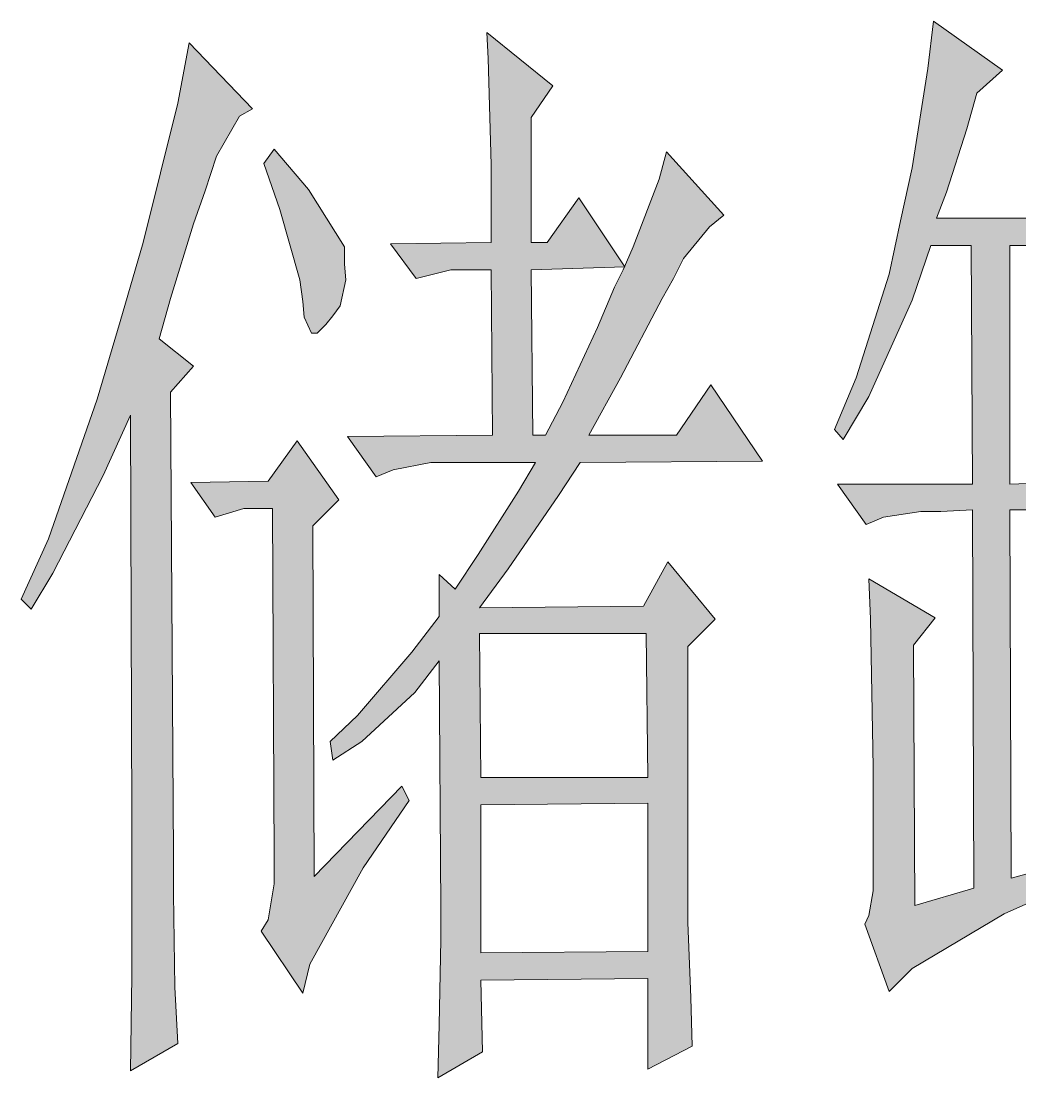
# Model space of a CAD drawing. Header units: millimetres. Extents: x -4415 to 173792, y -78716 to 47289.
# Drawn here: x 43882 to 44629, y 4203 to 4992 of the extents above; entities that cross this region are included whole.
import ezdxf

# ---------------------------------------------------------------- set-up
doc = ezdxf.new("R2010")
doc.units = ezdxf.units.MM

msp = doc.modelspace()

# ---------------------------------------------------------------- hatches: boundary and pattern name
h = msp.add_hatch(color=0)
h.dxf.hatch_style = 2
h.paths.add_polyline_path([(44669.35, 4364.75), (44668.28, 4579.45), (44713.37, 4549.39), (44697.27, 4522.56), (44697.27, 4495.72), (44697.27, 4432.38), (44697.27, 4395.88), (44697.27, 4358.31), (44699.41, 4306.78), (44700.49, 4291.76), (44669.35, 4271.36), (44669.35, 4348.65), (44616.75, 4325.03), (44548.05, 4284.24), (44530.87, 4267.06), (44512.62, 4317.52), (44515.84, 4323.96), (44519.07, 4342.21), (44519.07, 4354.02), (44519.07, 4434.53), (44516.92, 4545.1), (44515.84, 4575.16), (44565.23, 4546.17), (44549.12, 4525.78), (44550.2, 4331.47), (44594.21, 4344.36), (44593.14, 4626.69), (44569.52, 4625.61), (44554.49, 4625.61), (44526.58, 4621.32), (44513.7, 4615.95), (44492.23, 4646.01), (44593.14, 4646.01), (44592.06, 4824.21), (44562, 4824.21), (44548.05, 4783.42), (44515.84, 4711.49), (44496.52, 4679.29), (44490.08, 4686.8), (44506.18, 4725.45), (44530.87, 4802.74), (44539.46, 4842.46), (44548.05, 4882.18), (44559.86, 4956.25), (44564.15, 4991.67), (44615.68, 4955.18), (44596.36, 4938), (44588.84, 4911.16), (44573.81, 4863.93), (44566.3, 4844.61), (44641.44, 4844.61), (44665.06, 4877.88), (44700.49, 4824.21), (44621.05, 4824.21), (44621.05, 4646.01), (44654.33, 4647.08), (44680.09, 4683.58), (44717.66, 4626.69), (44621.05, 4626.69), (44622.12, 4351.87)])
h = msp.add_hatch(color=0)
h.paths.add_polyline_path([(44193.8, 4202.65), (44194.87, 4242.37), (44195.94, 4305.71), (44195.94, 4329.33), (44194.87, 4513.97), (44176.62, 4490.35), (44136.9, 4453.85), (44115.43, 4439.9), (44113.28, 4453.85), (44133.68, 4473.18), (44174.47, 4520.41), (44194.87, 4547.25), (44194.87, 4578.38), (44206.68, 4567.64), (44223.85, 4593.41), (44253.91, 4640.64), (44266.79, 4662.11), (44203.46, 4662.11), (44188.43, 4662.11), (44160.52, 4656.74), (44147.64, 4651.38), (44126.17, 4681.43), (44234.59, 4682.51), (44233.52, 4805.96), (44203.46, 4805.96), (44177.69, 4799.52), (44158.37, 4825.28), (44233.52, 4826.36), (44233.52, 4884.33), (44231.37, 4963.76), (44230.29, 4983.09), (44279.68, 4943.37), (44263.57, 4919.75), (44263.57, 4826.36), (44275.38, 4826.36), (44299, 4859.63), (44333.35, 4808.11), (44263.57, 4805.96), (44264.65, 4682.51), (44274.31, 4682.51), (44287.19, 4707.2), (44312.95, 4763.02), (44325.84, 4793.08), (44332.28, 4805.96), (44339.79, 4823.14), (44359.11, 4873.59), (44364.48, 4893.99), (44407.42, 4846.75), (44396.69, 4838.16), (44377.36, 4814.55), (44369.85, 4799.52), (44361.26, 4784.49), (44330.13, 4725.45), (44306.51, 4682.51), (44372, 4682.51), (44397.76, 4720.08), (44436.41, 4663.18), (44300.07, 4662.11), (44283.97, 4637.42), (44246.4, 4582.67), (44224.93, 4553.69), (44347.31, 4554.76), (44365.56, 4588.04), (44400.98, 4545.1), (44380.58, 4524.7), (44380.58, 4336.84), (44380.58, 4318.59), (44382.73, 4262.77), (44383.8, 4226.27), (44350.53, 4209.1), (44350.53, 4276.73), (44226, 4275.65), (44227.07, 4221.98)])
h.paths.add_polyline_path([(44226, 4406.62), (44226, 4296.05), (44350.53, 4297.12), (44350.53, 4407.69)])
h.paths.add_polyline_path([(44224.93, 4534.37), (44226, 4427.02), (44350.53, 4427.02), (44349.45, 4534.37)])
h = msp.add_hatch(color=0)
h.dxf.hatch_style = 2
h.paths.add_polyline_path([(43964.07, 4208.02), (43965.14, 4278.87), (43965.14, 4372.27), (43965.14, 4395.88), (43964.07, 4697.54), (43943.67, 4652.45), (43906.1, 4579.45), (43890, 4552.61), (43882.48, 4560.13), (43902.88, 4605.22), (43939.38, 4709.35), (43956.55, 4767.31), (43973.73, 4826.36), (43999.49, 4930.49), (44008.08, 4975.57), (44055.31, 4926.19), (44045.65, 4920.82), (44028.48, 4890.77), (44019.89, 4865), (44011.3, 4840.31), (43994.13, 4784.49), (43985.54, 4754.43), (44011.3, 4734.04), (43994.13, 4714.71), (43996.27, 4369.05), (43996.27, 4340.06), (43997.35, 4270.29), (43999.49, 4228.42)])
h = msp.add_hatch(color=0)
h.dxf.hatch_style = 2
h.paths.add_polyline_path([(44063.9, 4885.4), (44071.42, 4896.13), (44097.18, 4866.08), (44124.02, 4823.14), (44124.02, 4810.25), (44125.09, 4798.45), (44120.8, 4779.12), (44115.43, 4771.61), (44110.06, 4765.17), (44103.62, 4758.73), (44099.33, 4758.73), (44093.96, 4770.53), (44092.89, 4782.34), (44090.74, 4798.45), (44075.71, 4851.05)])
h = msp.add_hatch(color=0)
h.dxf.hatch_style = 2
h.paths.add_polyline_path([(44101.48, 4352.94), (44166.96, 4420.57), (44172.33, 4409.84), (44137.97, 4359.39), (44098.25, 4287.46), (44092.89, 4265.99), (44061.76, 4312.15), (44067.12, 4320.74), (44071.42, 4347.58), (44071.42, 4365.83), (44070.34, 4627.76), (44048.87, 4627.76), (44027.4, 4621.32), (44009.15, 4647.08), (44067.12, 4648.16), (44088.59, 4678.21), (44119.72, 4634.2), (44100.4, 4614.88)])

# ---------------------------------------------------------------- linework, layer by layer
at = {"color": 0, "lineweight": 0}
for points in [[(44669.35, 4348.65), (44616.75, 4325.03), (44548.05, 4284.24), (44530.87, 4267.06), (44512.62, 4317.52), (44515.84, 4323.96), (44519.07, 4342.21), (44519.07, 4354.02), (44519.07, 4434.53), (44516.92, 4545.1), (44515.84, 4575.16), (44565.23, 4546.17), (44549.12, 4525.78), (44550.2, 4331.47), (44594.21, 4344.36), (44593.14, 4626.69), (44569.52, 4625.61), (44554.49, 4625.61), (44526.58, 4621.32), (44513.7, 4615.95), (44492.23, 4646.01), (44593.14, 4646.01), (44592.06, 4824.21), (44562, 4824.21), (44548.05, 4783.42), (44515.84, 4711.49), (44496.52, 4679.29), (44490.08, 4686.8), (44506.18, 4725.45), (44530.87, 4802.74), (44539.46, 4842.46), (44548.05, 4882.18), (44559.86, 4956.25), (44564.15, 4991.67), (44615.68, 4955.18), (44596.36, 4938), (44588.84, 4911.16), (44573.81, 4863.93), (44566.3, 4844.61), (44641.44, 4844.61)], [(44700.49, 4824.21), (44621.05, 4824.21), (44621.05, 4646.01), (44654.33, 4647.08)], [(44717.66, 4626.69), (44621.05, 4626.69), (44622.12, 4351.87), (44669.35, 4364.75)]]:
    msp.add_lwpolyline(points, dxfattribs=at)
for points in [[(44193.8, 4202.65), (44194.87, 4242.37), (44195.94, 4305.71), (44195.94, 4329.33), (44194.87, 4513.97), (44176.62, 4490.35), (44136.9, 4453.85), (44115.43, 4439.9), (44113.28, 4453.85), (44133.68, 4473.18), (44174.47, 4520.41), (44194.87, 4547.25), (44194.87, 4578.38), (44206.68, 4567.64), (44223.85, 4593.41), (44253.91, 4640.64), (44266.79, 4662.11), (44203.46, 4662.11), (44188.43, 4662.11), (44160.52, 4656.74), (44147.64, 4651.38), (44126.17, 4681.43), (44234.59, 4682.51), (44233.52, 4805.96), (44203.46, 4805.96), (44177.69, 4799.52), (44158.37, 4825.28), (44233.52, 4826.36), (44233.52, 4884.33), (44231.37, 4963.76), (44230.29, 4983.09), (44279.68, 4943.37), (44263.57, 4919.75), (44263.57, 4826.36), (44275.38, 4826.36), (44299, 4859.63), (44333.35, 4808.11), (44263.57, 4805.96), (44264.65, 4682.51), (44274.31, 4682.51), (44287.19, 4707.2), (44312.95, 4763.02), (44325.84, 4793.08), (44332.28, 4805.96), (44339.79, 4823.14), (44359.11, 4873.59), (44364.48, 4893.99), (44407.42, 4846.75), (44396.69, 4838.16), (44377.36, 4814.55), (44369.85, 4799.52), (44361.26, 4784.49), (44330.13, 4725.45), (44306.51, 4682.51), (44372, 4682.51), (44397.76, 4720.08), (44436.41, 4663.18), (44300.07, 4662.11), (44283.97, 4637.42), (44246.4, 4582.67), (44224.93, 4553.69), (44347.31, 4554.76), (44365.56, 4588.04), (44400.98, 4545.1), (44380.58, 4524.7), (44380.58, 4336.84), (44380.58, 4318.59), (44382.73, 4262.77), (44383.8, 4226.27), (44350.53, 4209.1), (44350.53, 4276.73), (44226, 4275.65), (44227.07, 4221.98)], [(43964.07, 4208.02), (43965.14, 4278.87), (43965.14, 4372.27), (43965.14, 4395.88), (43964.07, 4697.54), (43943.67, 4652.45), (43906.1, 4579.45), (43890, 4552.61), (43882.48, 4560.13), (43902.88, 4605.22), (43939.38, 4709.35), (43956.55, 4767.31), (43973.73, 4826.36), (43999.49, 4930.49), (44008.08, 4975.57), (44055.31, 4926.19), (44045.65, 4920.82), (44028.48, 4890.77), (44019.89, 4865), (44011.3, 4840.31), (43994.13, 4784.49), (43985.54, 4754.43), (44011.3, 4734.04), (43994.13, 4714.71), (43996.27, 4369.05), (43996.27, 4340.06), (43997.35, 4270.29), (43999.49, 4228.42)], [(44063.9, 4885.4), (44071.42, 4896.13), (44097.18, 4866.08), (44124.02, 4823.14), (44124.02, 4810.25), (44125.09, 4798.45), (44120.8, 4779.12), (44115.43, 4771.61), (44110.06, 4765.17), (44103.62, 4758.73), (44099.33, 4758.73), (44093.96, 4770.53), (44092.89, 4782.34), (44090.74, 4798.45), (44075.71, 4851.05)], [(44101.48, 4352.94), (44166.96, 4420.57), (44172.33, 4409.84), (44137.97, 4359.39), (44098.25, 4287.46), (44092.89, 4265.99), (44061.76, 4312.15), (44067.12, 4320.74), (44071.42, 4347.58), (44071.42, 4365.83), (44070.34, 4627.76), (44048.87, 4627.76), (44027.4, 4621.32), (44009.15, 4647.08), (44067.12, 4648.16), (44088.59, 4678.21), (44119.72, 4634.2), (44100.4, 4614.88)], [(44224.93, 4534.37), (44226, 4427.02), (44350.53, 4427.02), (44349.45, 4534.37)], [(44226, 4406.62), (44226, 4296.05), (44350.53, 4297.12), (44350.53, 4407.69)]]:
    msp.add_lwpolyline(points, close=True, dxfattribs=at)

doc.saveas('drawing.dxf')
